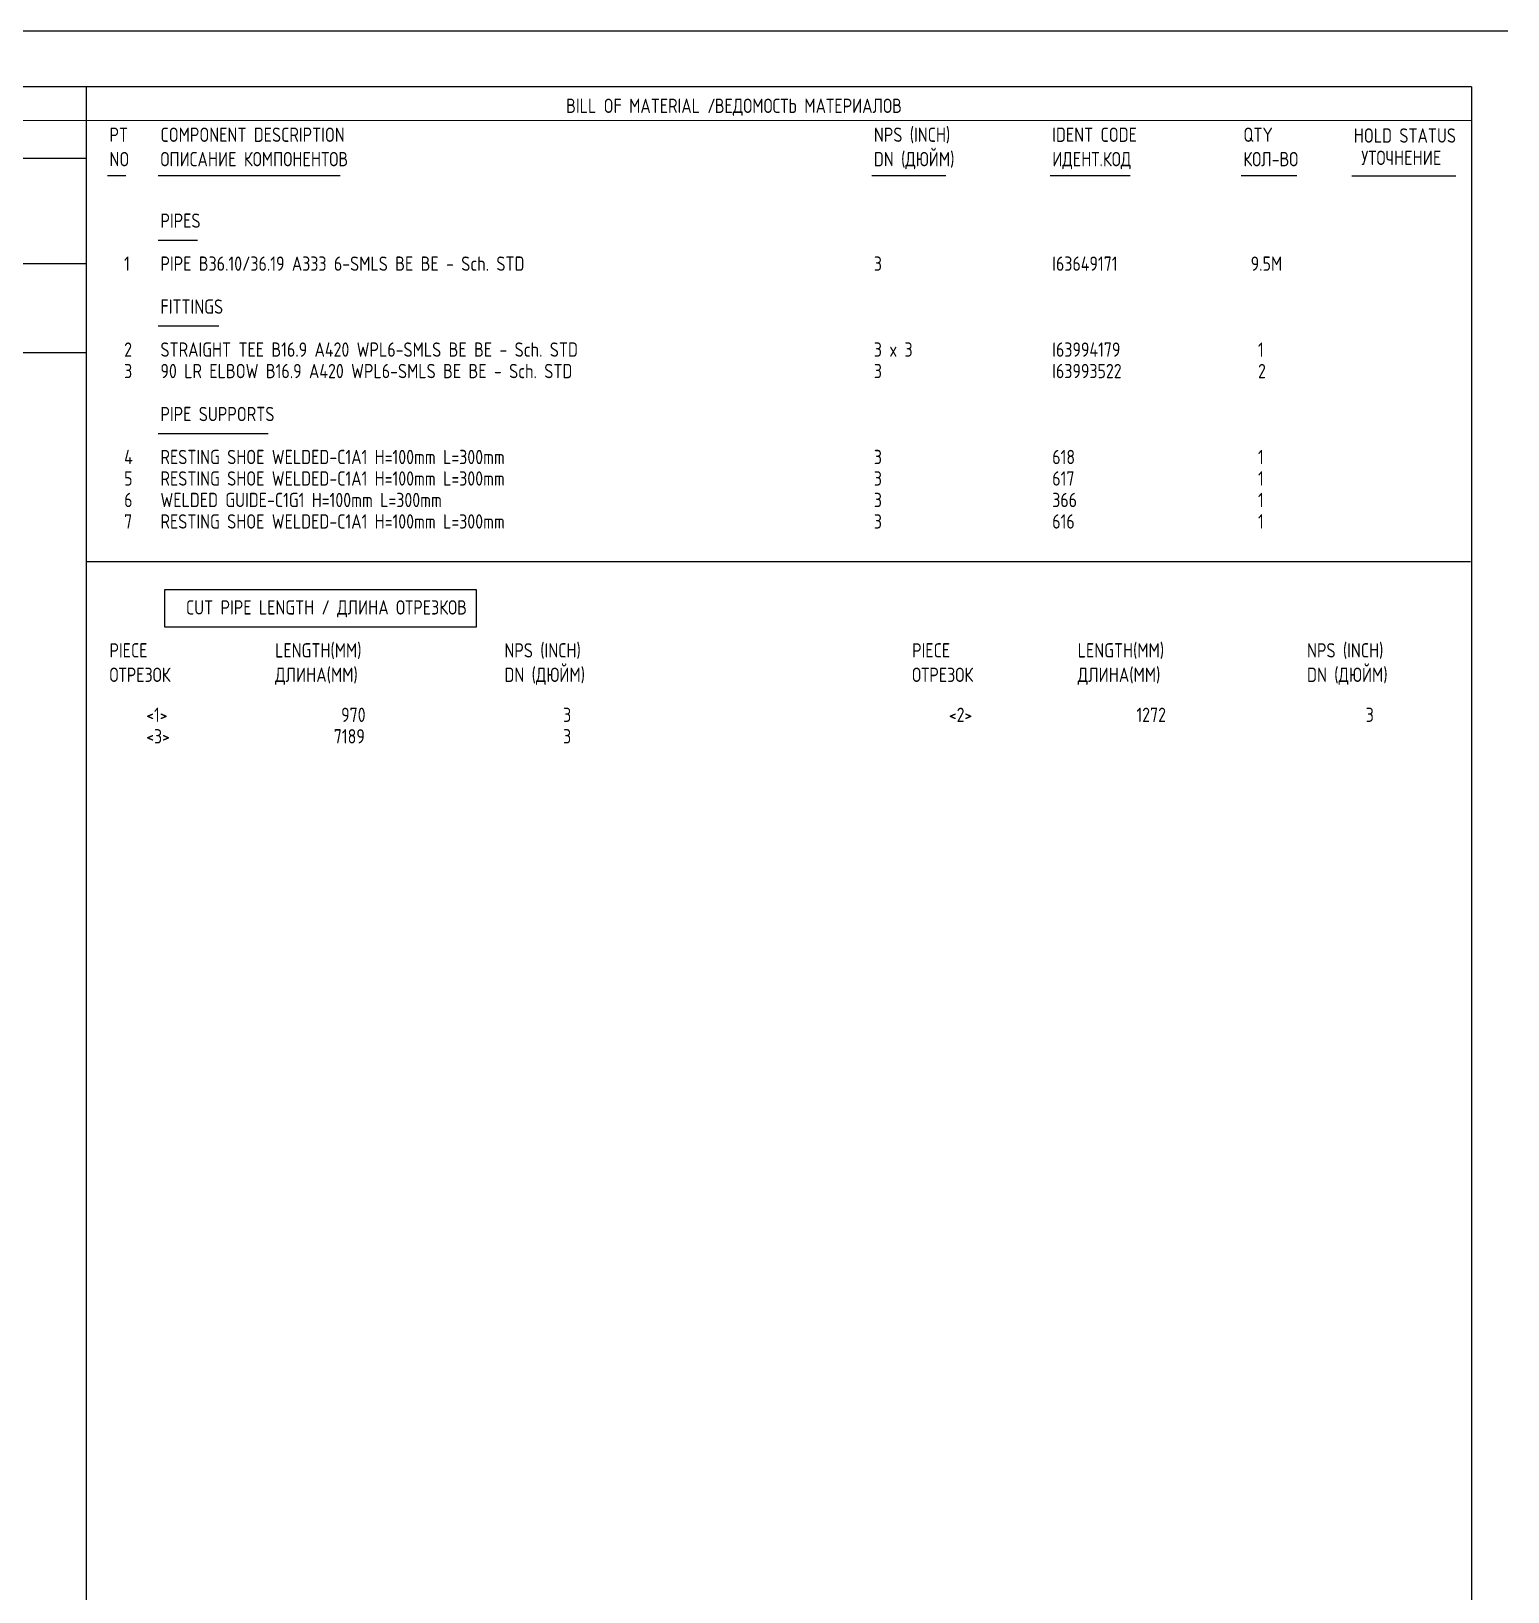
# Model space of a CAD drawing. Extents: x -1005 to 594, y -998 to 420.
# Drawn here: x 395.3 to 594, y 210 to 420 of the extents above; entities that cross this region are included whole.
import ezdxf

# ---------------------------------------------------------------- set-up
doc = ezdxf.new("R2010")
doc.units = 0
doc.styles.add('TTFN17', font='GOST type A')

msp = doc.modelspace()

# ---------------------------------------------------------------- linework, layer by layer
at = {"layer": 'GT_1', "flags": 128}
for points in [[(594, 420), (0, 420)], [(589.1, 412.5), (25.4, 412.5)], [(402.7, 412.5), (402.7, 7.5)], [(589.1, 412.5), (589.1, 7.5)], [(589.1, 408), (162.7, 407.9)], [(190.3, 402.9), (402.7, 402.9)], [(408.046, 400.531), (405.557, 400.531)], [(436.894, 400.531), (412.414, 400.531)], [(518.373, 400.531), (508.414, 400.531)], [(543.202, 400.531), (532.414, 400.531)], [(565.597, 400.531), (558.129, 400.531)], [(587, 400.5), (573, 400.5)], [(417.669, 391.854), (412.414, 391.854)], [(402.7, 388.7), (226.9, 388.7)], [(420.573, 380.289), (412.414, 380.289)], [(402.7, 376.7), (25.4, 376.7)], [(427.211, 365.833), (412.414, 365.833)], [(402.7, 348.646), (589, 348.646)], [(413.271, 344.861), (455.204, 344.861), (455.204, 339.813), (413.271, 339.813), (413.271, 344.861)]]:
    msp.add_lwpolyline(points, dxfattribs=at)

# ---------------------------------------------------------------- texts
at = {"layer": 'GT_1', "style": 'TTFN17'}
for s, p in [('BILL OF MATERIAL /', (467.289, 409)), ('ВЕДОМОСТЬ МАТЕРИАЛОВ', (487.289, 409)), ('PT', (405.846, 405.109)), ('COMPONENT DESCRIPTION', (412.703, 405.109)), ('NPS (INCH)', (508.703, 405.109)), ('IDENT CODE', (532.703, 405.109)), ('QTY', (558.417, 405.109)), ('HOLD STATUS', (573.289, 405)), ('NO', (405.846, 401.822)), ('ОПИСАНИЕ КОМПОНЕНТОВ', (412.703, 401.822)), ('DN (ДЮЙМ)', (508.703, 401.822)), ('ИДЕНТ.КОД', (532.703, 401.822)), ('КОЛ-ВО', (558.417, 401.822)), ('УТОЧНЕНИЕ', (574.289, 402)), ('PIPES', (412.703, 393.544)), ('  1', (405.846, 387.762)), ('PIPE B36.10/36.19 A333 6-SMLS BE BE - Sch. STD', (412.703, 387.762)), ('3', (508.703, 387.762)), ('I63649171', (532.703, 387.762)), (' 9.5M', (558.417, 387.762)), ('FITTINGS', (412.703, 381.98)), ('  2', (405.846, 376.197)), ('STRAIGHT TEE B16.9 A420 WPL6-SMLS BE BE - Sch. STD', (412.703, 376.197)), ('3 x 3', (508.703, 376.197)), ('I63994179', (532.703, 376.197)), ('  1', (558.417, 376.197)), ('  3', (405.846, 373.306)), ('90 LR ELBOW B16.9 A420 WPL6-SMLS BE BE - Sch. STD', (412.703, 373.306)), ('3', (508.703, 373.306)), ('I63993522', (532.703, 373.306)), ('  2', (558.417, 373.306)), ('PIPE SUPPORTS', (412.703, 367.524)), ('  4', (405.846, 361.741)), ('RESTING SHOE WELDED-C1A1 H=100mm L=300mm', (412.703, 361.741)), ('3', (508.703, 361.741)), ('618', (532.703, 361.741)), ('  1', (558.417, 361.741)), ('  5', (405.846, 358.85)), ('RESTING SHOE WELDED-C1A1 H=100mm L=300mm', (412.703, 358.85)), ('3', (508.703, 358.85)), ('617', (532.703, 358.85)), ('  1', (558.417, 358.85)), ('  6', (405.846, 355.959)), ('WELDED GUIDE-C1G1 H=100mm L=300mm', (412.703, 355.959)), ('3', (508.703, 355.959)), ('366', (532.703, 355.959)), ('  1', (558.417, 355.959)), ('  7', (405.846, 353.068)), ('RESTING SHOE WELDED-C1A1 H=100mm L=300mm', (412.703, 353.068)), ('3', (508.703, 353.068)), ('616', (532.703, 353.068)), ('  1', (558.417, 353.068)), ('CUT PIPE LENGTH / ДЛИНА ОТРЕЗКОВ', (416.132, 341.503)), ('PIECE', (405.846, 335.721)), ('LENGTH(MM)', (428.132, 335.721)), ('NPS (INCH)', (458.989, 335.721)), ('PIECE', (513.846, 335.721)), ('LENGTH(MM)', (536.132, 335.721)), ('NPS (INCH)', (566.989, 335.721)), ('ОТРЕЗОК', (405.846, 332.434)), ('ДЛИНА(MM)', (428.132, 332.434)), ('DN (ДЮЙМ)', (458.989, 332.434)), ('ОТРЕЗОК', (513.846, 332.434)), ('ДЛИНА(MM)', (536.132, 332.434)), ('DN (ДЮЙМ)', (566.989, 332.434)), ('     <1>', (405.846, 327.048)), ('         970', (428.132, 327.048)), ('        3', (458.989, 327.048)), ('     <2>', (513.846, 327.048)), ('        1272', (536.132, 327.048)), ('        3', (566.989, 327.048)), ('     <3>', (405.846, 324.156)), ('        7189', (428.132, 324.156)), ('        3', (458.989, 324.156))]:
    msp.add_text(s, height=1.925, dxfattribs=at).set_placement(p)

doc.saveas('drawing.dxf')
